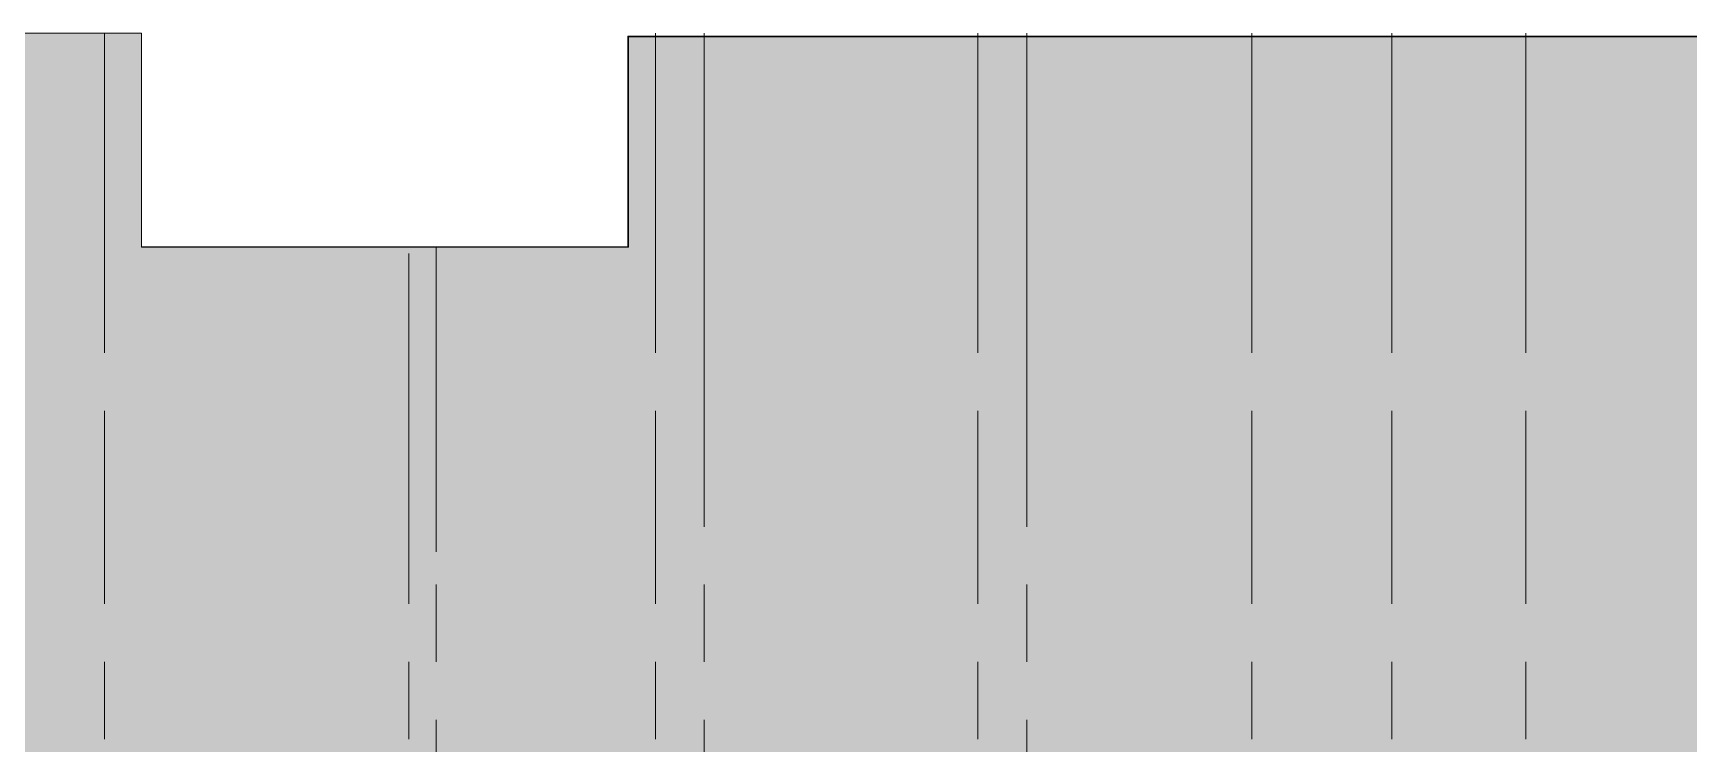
# Model space of a CAD drawing. Header units: millimetres. Extents: x -625 to 415037, y -3642 to 102118.
# Drawn here: x 321365 to 348565, y 15716 to 27400 of the extents above; entities that cross this region are included whole.
import ezdxf

# ---------------------------------------------------------------- set-up
doc = ezdxf.new("R2010")
doc.units = ezdxf.units.MM
doc.linetypes.add('Осевая', pattern=[6350, 1270, -952.5, 3175, -952.5])
for name, color, linetype, lineweight in [('A-DETL-2', 7, 'Continuous', 5), ('A-GENM', 7, 'Continuous', 9), ('A-WALL', 7, 'Continuous', 5), ('Оси', 7, 'Continuous', 9), ('Оси-2', 7, 'Осевая', 9)]:
    doc.layers.add(name, color=color, linetype=linetype, lineweight=lineweight)
doc.layers.add('A-DETL-GENF-3', color=7, linetype='Continuous', lineweight=9, true_color=0xc0c0c0)
doc.layers.add('A-WALL-FNSH-1', color=9, linetype='Continuous', lineweight=5, true_color=0x808080)

# ---------------------------------------------------------------- blocks, each defined once
blk = doc.blocks.new('парапет10 - парапет-22960140-Объем проектирования 3 этажа')
at = {"layer": 'A-GENM'}
blk.add_line((41920, 23888), (33920, 23888), dxfattribs=at)

msp = doc.modelspace()

# ---------------------------------------------------------------- hatches: boundary and pattern name
at = {"layer": 'A-DETL-GENF-3'}
msp.add_hatch(color=256, dxfattribs=at).paths.add_polyline_path([(343247, 11900), (355387, 11900), (355387, 12300), (355747, 12300), (355747, 27340), (331147, 27340), (331147, 23880), (323147, 23880), (323147, 27400), (289007, 27400), (289007, 15407), (331607, 15407), (331607, 12300), (332007, 12300), (332007, 11900), (341137, 11900)])

# ---------------------------------------------------------------- linework, layer by layer
at = {"layer": 'A-DETL-2'}
for p, q in [((323147, 27400), (289007, 27400)), ((323147, 23880), (323147, 27400)), ((355747, 27340), (331147, 27340)), ((331147, 27340), (331147, 23880)), ((331147, 23880), (323147, 23880))]:
    msp.add_line(p, q, dxfattribs=at)
at = {"layer": 'A-WALL'}
for p, q in [((333787, 27350), (336887, 27350)), ((337988, 27350), (338888, 27350)), ((339987, 27350), (342487, 27350)), ((343987, 27350), (347087, 27350)), ((348187, 27350), (349087, 27350))]:
    msp.add_line(p, q, dxfattribs=at)
at = {"layer": 'A-WALL-FNSH-1'}
for p, q in [((333787, 27350), (331137, 27350)), ((331137, 27350), (331137, 23888)), ((333787, 27340), (333787, 27350)), ((337988, 27350), (336887, 27350)), ((336887, 27350), (336887, 27340)), ((337988, 27340), (337988, 27350)), ((339987, 27350), (338888, 27350)), ((338888, 27350), (338888, 27340)), ((339987, 27340), (339987, 27350)), ((343987, 27350), (342487, 27350)), ((342487, 27350), (342487, 27340)), ((343987, 27340), (343987, 27350)), ((348187, 27350), (347087, 27350)), ((347087, 27350), (347087, 27340)), ((348187, 27340), (348187, 27350))]:
    msp.add_line(p, q, dxfattribs=at)
at = {"layer": 'Оси'}
for p, q in [((322537, 22398), (322537, 27398)), ((331587, 22398), (331587, 27398)), ((332387, 22398), (332387, 27398)), ((336887, 22398), (336887, 27398)), ((337687, 22398), (337687, 27398)), ((341387, 22398), (341387, 27398)), ((343687, 22398), (343687, 27398)), ((345887, 22398), (345887, 27398)), ((327537, 18778), (327537, 23778)), ((327987, 18872), (327987, 23872))]:
    msp.add_line(p, q, dxfattribs=at)
at = {"layer": 'Оси-2'}
for p, q in [((322537, 3094), (322537, 22398)), ((331587, 3094), (331587, 22398)), ((332387, 4364), (332387, 22398)), ((336887, 3094), (336887, 22398)), ((337687, 4364), (337687, 22398)), ((341387, 3094), (341387, 22398)), ((343687, 3094), (343687, 22398)), ((345887, 3094), (345887, 22398)), ((327537, 3094), (327537, 18778)), ((327987, 4364), (327987, 18872))]:
    msp.add_line(p, q, dxfattribs=at)

# ---------------------------------------------------------------- block references
at = {"layer": 'A-GENM'}
msp.add_blockref('парапет10 - парапет-22960140-Объем проектирования 3 этажа', (289227, 0), dxfattribs=at)

doc.saveas('drawing.dxf')
